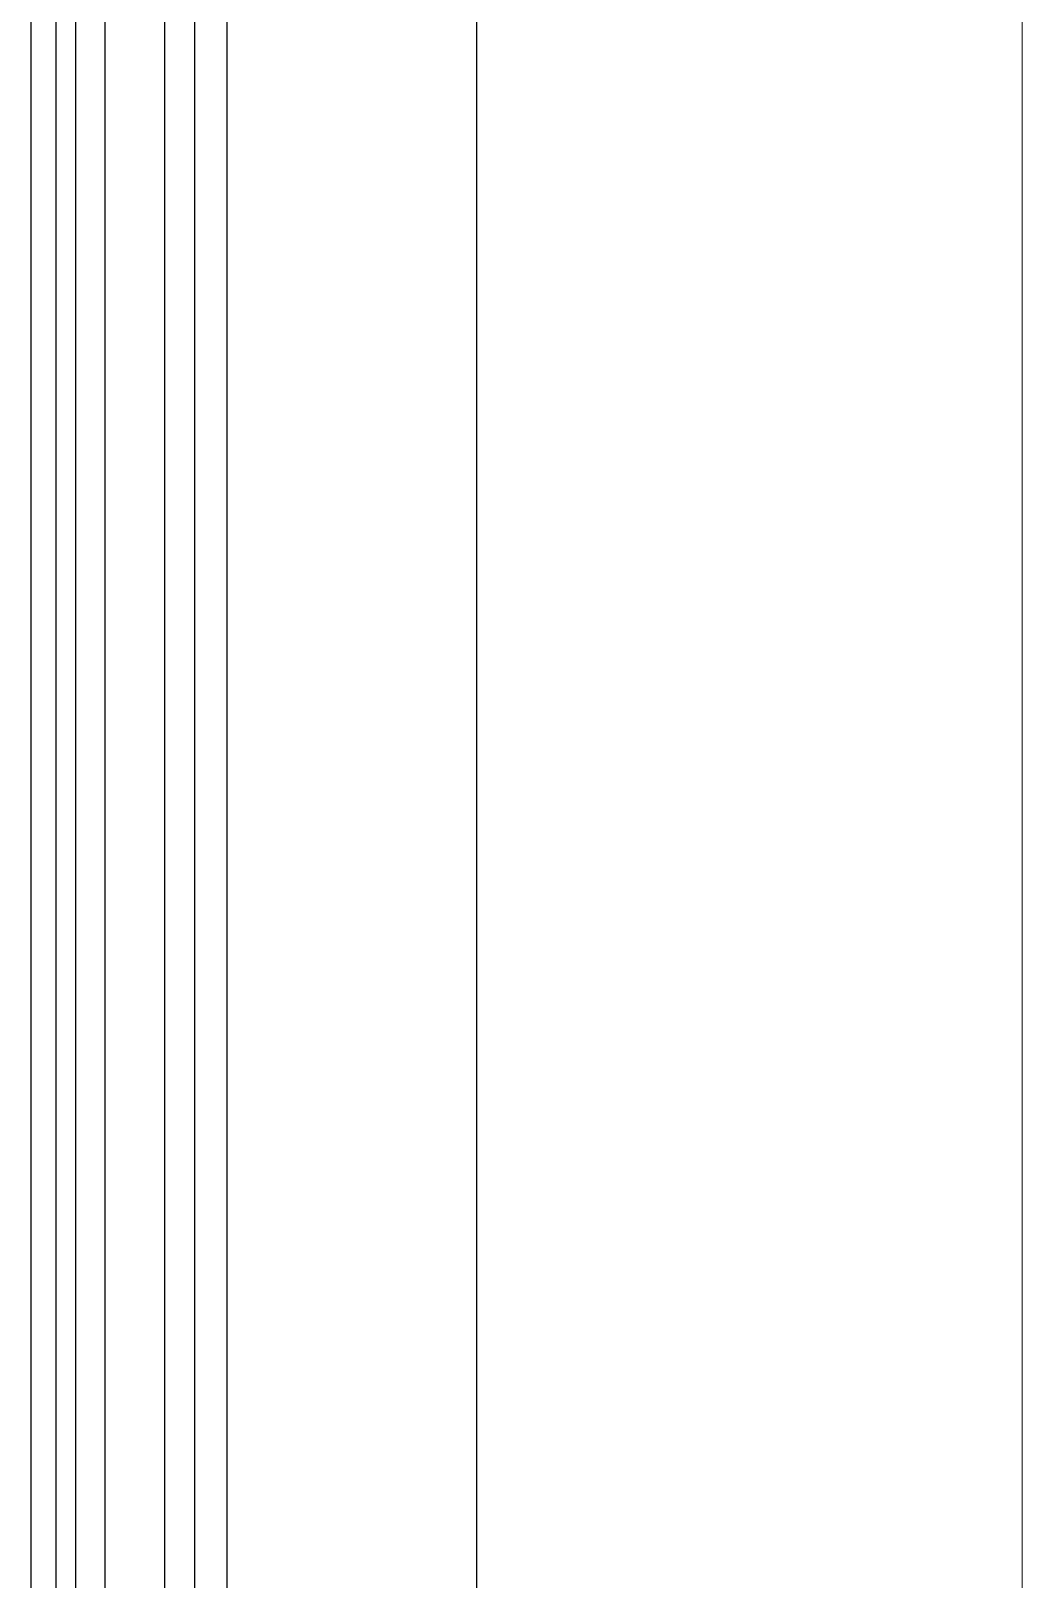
# Model space of a CAD drawing. Header units: millimetres. Extents: x 17311 to 801382, y -242618 to -104888.
# Drawn here: x 78795.3 to 78995.3, y -146112.6 to -145800 of the extents above; entities that cross this region are included whole.
import ezdxf

# ---------------------------------------------------------------- set-up
doc = ezdxf.new("R2010")
doc.units = ezdxf.units.MM
doc.header["$LTSCALE"] = 250
doc.layers.add('A-WIN-ELE', color=8, linetype='Continuous', lineweight=9)
for name, color, linetype in [('B-AR', 7, 'Continuous'), ('C-GLAZ', 4, 'Continuous'), ('OBJECTS', 7, 'Continuous')]:
    doc.layers.add(name, color=color, linetype=linetype)

# ---------------------------------------------------------------- blocks, each defined once
blk = doc.blocks.new('커튼월-도어')
at = {"layer": 'C-GLAZ', "elevation": 0}
for points in [[(-75, -2176.2), (-75, -128.7, 0.414214), (-76, -127.7), (-80, -127.7, 0.414214), (-81, -128.7), (-81, -2176.2)], [(-63, -2176.2), (-63, -128.7, -0.414214), (-62, -127.7), (-58, -127.7, -0.414214), (-57, -128.7), (-57, -2176.2)]]:
    blk.add_lwpolyline(points, format="xyb", dxfattribs=at)
at = {"layer": 'OBJECTS', "color": 251, "ltscale": 0.5}
for p, q in [((-90, -139.2, 0), (-90, -2176.2, 0)), ((-85, -139.2, 0), (-85, -2176.2, 0)), ((-85, -139.2, 0), (-85, -2176.2, 0)), ((-50.5, -139.7, 0), (-50.5, -2176.2, 0)), ((-50.5, -139.7, 0), (-50.5, -2176.2, 0)), ((0, -2292.2, 0), (0, -139.2, 0))]:
    blk.add_line(p, q, dxfattribs=at)

msp = doc.modelspace()

# ---------------------------------------------------------------- linework, layer by layer
at = {"layer": 'A-WIN-ELE'}
msp.add_line((78995.25, -147888.13), (78995.25, -145218.13), dxfattribs=at)

# ---------------------------------------------------------------- block references
at = {"layer": 'B-AR'}
msp.add_blockref('커튼월-도어', (78885.25, -145524.43), dxfattribs=at)

doc.saveas('drawing.dxf')
